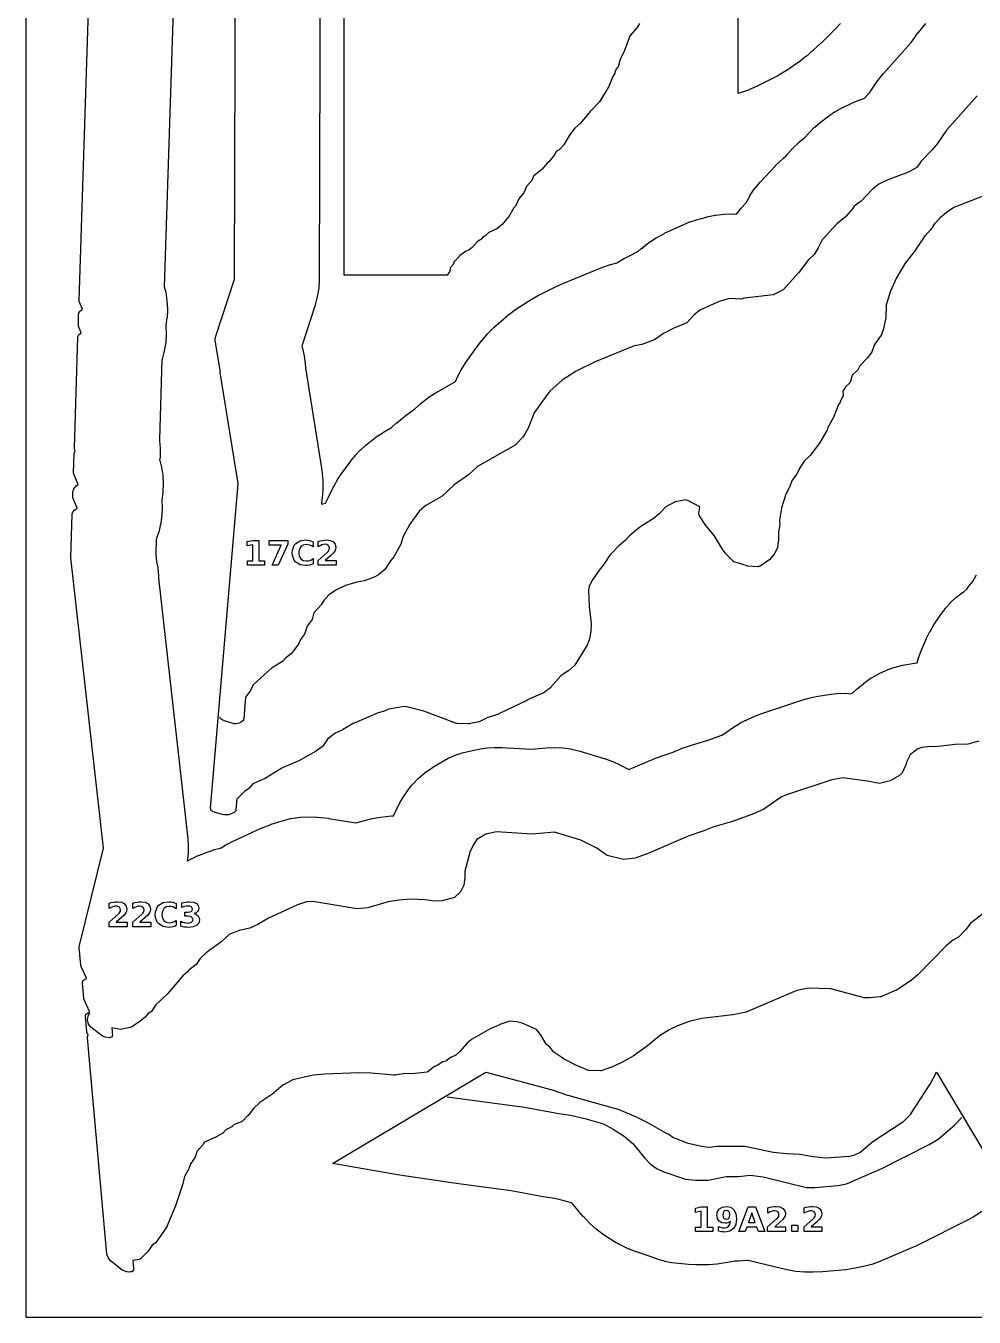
# Model space of a CAD drawing. Header units: millimetres. Extents: x 0 to 841, y 0 to 594.
# Drawn here: x 0 to 223.9, y 0 to 305 of the extents above; entities that cross this region are included whole.
import ezdxf

# ---------------------------------------------------------------- set-up
doc = ezdxf.new("R2010")
doc.units = ezdxf.units.MM
for name, color, linetype in [('CUT', 1, 'Continuous'), ('ENGRAVE', 5, 'Continuous'), ('SHEET_EDGE_DO_NOT_CUT', 8, 'Continuous')]:
    doc.layers.add(name, color=color, linetype=linetype)

msp = doc.modelspace()

# ---------------------------------------------------------------- linework, layer by layer
at = {"layer": 'CUT'}
for points in [[(144.89, 305.58), (144.29, 304.59), (144.26, 304.55), (144.23, 304.51), (142.7, 302.81), (142.69, 302.8), (142.69, 302.79), (141.36, 299.2), (141.35, 299.16), (140.33, 297.05), (140.33, 297.04), (140.33, 297.03), (139.94, 295.65), (139.93, 295.61), (139.91, 295.57), (139.89, 295.53), (139.87, 295.49), (139.19, 294.55), (139.18, 294.54), (139.18, 294.53), (139.05, 293.97), (139.04, 293.93), (139.02, 293.88), (139, 293.84), (138.46, 292.9), (138.45, 292.89), (138.45, 292.88), (137.55, 290.51), (137.53, 290.46), (137.5, 290.42), (135.4, 287.09), (135.37, 287.05), (135.34, 287.01), (133.22, 284.77), (133.21, 284.75), (130.97, 282.04), (130.95, 282.01), (130.92, 281.98), (129.62, 280.86), (129.61, 280.85), (129.6, 280.84), (128.53, 279.45), (128.52, 279.42), (127.11, 277.08), (127.09, 277.04), (127.06, 277.01), (126.02, 275.84), (125.99, 275.81), (125.95, 275.77), (125.91, 275.75), (125.2, 275.31), (125.19, 275.3), (125.18, 275.29), (124.84, 274.59), (124.81, 274.55), (124.78, 274.5), (123.57, 272.97), (123.54, 272.94), (123.51, 272.91), (123.47, 272.88), (122.98, 272.52), (122.97, 272.52), (122.97, 272.51), (121.9, 271.17), (121.86, 271.13), (121.82, 271.09), (119.88, 269.55), (119.87, 269.54), (119.87, 269.53), (119.51, 268.6), (119.49, 268.55), (119.47, 268.52), (119.44, 268.48), (119.41, 268.44), (118.17, 267.05), (118.16, 267.04), (118.15, 267.03), (117.55, 265.59), (117.53, 265.55), (117.5, 265.51), (117.47, 265.47), (116.37, 264.13), (116.37, 264.13), (116.36, 264.12), (115.68, 262.59), (115.66, 262.54), (115.63, 262.5), (115.6, 262.46), (115.57, 262.43), (115.17, 262.05), (115.16, 262.04), (115.16, 262.03), (113.95, 259.81), (113.93, 259.77), (113.9, 259.73), (113.86, 259.69), (113.83, 259.66), (113.55, 259.43), (113.54, 259.42), (113.53, 259.42), (112.45, 258.1), (112.42, 258.07), (112.39, 258.04), (111.3, 257.12), (111.26, 257.09), (111.22, 257.06), (111.17, 257.04), (109.28, 256.23), (109.27, 256.22), (109.26, 256.21), (108.54, 255.45), (108.5, 255.42), (108.46, 255.38), (108.41, 255.36), (108.36, 255.33), (107.87, 255.14), (107.86, 255.13), (107.85, 255.12), (107.55, 254.67), (107.52, 254.63), (107.48, 254.59), (107.44, 254.56), (107.4, 254.53), (106.53, 253.98), (106.52, 253.98), (106.51, 253.97), (105.39, 252.68), (105.35, 252.64), (105.31, 252.61), (104.62, 252.1), (104.59, 252.08), (104.55, 252.06), (104.51, 252.04), (103.77, 251.73), (103.76, 251.73), (103.75, 251.72), (102.37, 250.66), (102.36, 250.65), (102.36, 250.64), (101.16, 249.35), (101.15, 249.34), (101.14, 249.33), (100.93, 248.8), (100.91, 248.76), (100.89, 248.72), (100.86, 248.68), (100.84, 248.65), (100.14, 247.87), (100.13, 247.86), (100.13, 247.85), (100.1, 247.17), (100.1, 247.13), (100.09, 247.08), (100.08, 247.03), (100.06, 246.98), (100.03, 246.94), (100.01, 246.9), (99.44, 246.12), (75.12, 246.12), (75.12, 380.54)], [(227.84, 96.82), (223.05, 93.08), (223.04, 93.08), (223.03, 93.07), (222, 91.67), (221.96, 91.62), (220.27, 89.86), (220.24, 89.82), (220.2, 89.8), (220.16, 89.77), (218.88, 89.02), (218.87, 89.02), (218.86, 89.01), (217.27, 87.74), (217.25, 87.71), (210.57, 80.87), (210.54, 80.84), (209.06, 79.56), (209, 79.52), (205.5, 77.26), (205.47, 77.24), (205.43, 77.22), (201.86, 75.67), (201.81, 75.65), (201.76, 75.64), (201.71, 75.63), (199.21, 75.39), (199.14, 75.39), (197.73, 75.46), (197.68, 75.47), (197.63, 75.48), (190, 77.53), (189.98, 77.54), (189.97, 77.54), (184.79, 77.71), (184.78, 77.71), (184.77, 77.71), (181.99, 77.18), (181.98, 77.17), (181.97, 77.17), (170.16, 72.1), (170.12, 72.08), (170.07, 72.07), (166.94, 71.42), (166.9, 71.41), (159.56, 70.51), (159.54, 70.51), (156.59, 69.81), (156.56, 69.8), (154.04, 68.91), (154.02, 68.9), (151.85, 67.87), (151.83, 67.86), (149.94, 66.71), (149.93, 66.71), (149.92, 66.7), (146.77, 64.08), (146.74, 64.06), (143.39, 61.67), (143.34, 61.64), (140.37, 59.98), (140.33, 59.96), (138.09, 58.96), (138.05, 58.95), (135.81, 58.19), (135.77, 58.18), (135.72, 58.17), (135.68, 58.17), (135.63, 58.17), (133, 58.25), (132.95, 58.26), (132.91, 58.26), (132.86, 58.27), (132.82, 58.29), (129.68, 59.6), (129.64, 59.62), (127.05, 60.96), (127, 60.99), (124.65, 62.6), (124.61, 62.63), (124.58, 62.66), (124.54, 62.7), (123.77, 63.68), (123.76, 63.69), (123.75, 63.69), (122.83, 64.52), (122.8, 64.56), (122.76, 64.6), (122.74, 64.64), (121.72, 66.39), (121.7, 66.42), (120.55, 67.95), (120.54, 67.96), (120.53, 67.97), (117.17, 69.44), (117.16, 69.45), (117.15, 69.45), (115.88, 69.78), (115.87, 69.78), (115.86, 69.78), (114.26, 69.89), (114.24, 69.89), (114.23, 69.89), (111.89, 69.09), (111.87, 69.08), (109.61, 68.1), (109.58, 68.09), (105.24, 65.58), (105.23, 65.58), (105.22, 65.57), (104.13, 64.67), (104.12, 64.66), (104.12, 64.65), (102.35, 62.68), (102.31, 62.63), (101.48, 61.91), (101.44, 61.88), (101.4, 61.85), (101.35, 61.83), (100.47, 61.45), (100.45, 61.44), (100.44, 61.43), (99.31, 60.59), (99.27, 60.56), (99.23, 60.54), (99.19, 60.52), (99.14, 60.5), (98.47, 60.33), (98.46, 60.32), (98.45, 60.32), (97.09, 59.42), (97.04, 59.39), (96.98, 59.37), (96.51, 59.2), (96.5, 59.2), (96.49, 59.19), (94.95, 58), (94.92, 57.97), (94.88, 57.95), (94.83, 57.93), (94.79, 57.92), (94.75, 57.91), (94.7, 57.9), (91.19, 57.51), (91.15, 57.5), (91.11, 57.5), (89.63, 57.56), (89.62, 57.56), (89.61, 57.56), (87.12, 57.13), (87.07, 57.13), (87.03, 57.12), (86.99, 57.13), (81.43, 57.63), (81.41, 57.63), (78.67, 57.69), (78.66, 57.69), (70.62, 57.38), (70.61, 57.38), (67.88, 57.13), (67.85, 57.13), (63.02, 56.05), (63, 56.05), (62.99, 56.04), (60.8, 54.88), (60.79, 54.87), (60.78, 54.86), (58.56, 52.97), (58.52, 52.94), (55.26, 50.69), (55.24, 50.67), (53.81, 49.38), (53.8, 49.37), (53.79, 49.36), (52.39, 47.59), (52.35, 47.55), (51.06, 46.25), (51.02, 46.21), (50.97, 46.18), (50.93, 46.15), (50.88, 46.13), (49.19, 45.5), (49.17, 45.49), (49.16, 45.48), (48.73, 45.07), (48.69, 45.04), (48.66, 45.01), (48.61, 44.99), (47.34, 44.32), (47.33, 44.32), (47.32, 44.31), (46.59, 43.57), (46.56, 43.54), (46.52, 43.51), (46.48, 43.49), (44.52, 42.35), (44.46, 42.32), (42.15, 41.37), (42.13, 41.37), (42.13, 41.36), (41.86, 40.8), (41.84, 40.77), (41.81, 40.73), (41.78, 40.69), (40.4, 39.11), (40.4, 39.1), (40.39, 39.09), (39.95, 37.82), (39.93, 37.79), (39.91, 37.75), (39.89, 37.71), (38.92, 36.26), (38.91, 36.25), (38.9, 36.24), (38.28, 34.67), (38.25, 34.61), (37.49, 33.26), (37.49, 33.26), (37.49, 33.24), (36.99, 31.27), (36.98, 31.23), (35.3, 26.29), (35.29, 26.26), (33.3, 21.39), (33.28, 21.35), (33.25, 21.3), (30.79, 17.69), (30.77, 17.66), (30.73, 17.62), (30.7, 17.59), (30.66, 17.57), (29.85, 17), (29.84, 17), (29.84, 16.99), (28.88, 15.57), (28.85, 15.53), (28.82, 15.49), (27.18, 13.87), (27.15, 13.83), (27.11, 13.81), (27.07, 13.78), (26.85, 13.66), (26.81, 13.64), (26.77, 13.62), (26.72, 13.61), (26.68, 13.6), (25.29, 13.42), (25.28, 13.42), (25.28, 13.41), (25.45, 11.46), (25.45, 11.41), (25.45, 11.36), (25.44, 11.32), (25.42, 11.2), (25.41, 11.15), (25.39, 11.11), (25.37, 11.07), (25.34, 11.02), (25.3, 10.96), (25.27, 10.91), (25.23, 10.87), (25.19, 10.84), (25.15, 10.81), (25.03, 10.74), (24.99, 10.72), (24.95, 10.7), (24.91, 10.68), (24.86, 10.67), (24.82, 10.67), (24.41, 10.63), (24.35, 10.63), (24.3, 10.63), (23.93, 10.68), (23.88, 10.69), (23.84, 10.7), (22.94, 11), (22.88, 11.02), (22.83, 11.04), (22.41, 11.3), (22.37, 11.32), (22.34, 11.35), (22.31, 11.38), (21.72, 11.97), (21.72, 11.98), (21.71, 11.99), (20.05, 13.24), (20.02, 13.27), (19.99, 13.3), (19.96, 13.34), (19.57, 13.84), (19.54, 13.88), (19.51, 13.93), (19.17, 14.68), (19.15, 14.74), (19.13, 14.79), (19.12, 14.85), (14.52, 65.95), (14.52, 66), (14.52, 66.04), (14.54, 66.18), (14.55, 66.23), (14.56, 66.29), (14.58, 66.33), (14.6, 66.38), (14.72, 66.57), (14.72, 66.58), (14.72, 66.59), (14.43, 67.3), (14.41, 67.35), (14.4, 67.4), (14.39, 67.45), (14.07, 71.02), (14.06, 71.07), (14.07, 71.12), (14.08, 71.26), (14.09, 71.31), (14.1, 71.36), (14.12, 71.4), (14.14, 71.45), (14.18, 71.51), (14.2, 71.55), (14.23, 71.59), (14.26, 71.62), (14.29, 71.65), (14.33, 71.68), (15, 72.15), (15, 72.16), (15, 72.17), (13.72, 75.16), (13.7, 75.21), (13.69, 75.26), (13.68, 75.32), (13.36, 78.89), (13.35, 78.94), (13.36, 78.99), (13.37, 79.13), (13.38, 79.18), (13.39, 79.23), (13.41, 79.27), (13.43, 79.32), (13.47, 79.39), (13.49, 79.43), (13.52, 79.46), (13.55, 79.5), (13.58, 79.53), (13.62, 79.56), (14.28, 80.03), (14.29, 80.03), (14.29, 80.04), (13.01, 83.02), (13, 83.07), (12.98, 83.12), (12.97, 83.18), (12.6, 87.34), (12.6, 87.4), (12.6, 87.45), (12.61, 87.51), (18.34, 110.76), (18.35, 110.77), (18.35, 110.78), (10.63, 179.36), (10.63, 179.44), (10.96, 189.7), (10.96, 189.74), (10.97, 189.79), (10.98, 189.83), (11, 189.87), (11.11, 190.13), (11.12, 190.17), (11.15, 190.21), (11.17, 190.25), (11.39, 190.53), (11.42, 190.56), (11.45, 190.6), (11.48, 190.62), (12.09, 191.09), (12.1, 191.1), (12.1, 191.11), (11.15, 193.39), (11.13, 193.44), (11.12, 193.49), (11.11, 193.54), (11.11, 193.59), (11.13, 194.99), (11.13, 195.04), (11.14, 195.09), (11.16, 195.14), (11.28, 195.51), (11.3, 195.56), (11.33, 195.61), (11.55, 195.95), (11.57, 196), (11.61, 196.04), (11.89, 196.33), (11.93, 196.37), (11.97, 196.4), (12.37, 196.67), (12.38, 196.68), (12.38, 196.69), (11.35, 199.08), (11.33, 199.13), (11.32, 199.18), (11.28, 199.4), (11.27, 199.45), (11.27, 199.51), (11.41, 203.97), (11.42, 204.02), (11.43, 204.07), (11.46, 204.22), (11.48, 204.27), (11.5, 204.32), (11.52, 204.36), (11.55, 204.4), (11.66, 204.55), (11.66, 204.56), (11.66, 204.57), (11.48, 205.14), (11.47, 205.2), (11.46, 205.25), (11.46, 205.31), (12.3, 231.48), (12.3, 231.54), (12.31, 231.59), (12.33, 231.65), (12.43, 231.91), (12.45, 231.95), (12.47, 231.99), (12.5, 232.02), (12.53, 232.06), (12.56, 232.09), (12.59, 232.12), (13.07, 232.49), (13.08, 232.5), (13.08, 232.51), (12.44, 234.07), (12.42, 234.12), (12.41, 234.17), (12.41, 234.22), (12.4, 234.27), (12.47, 236.98), (12.48, 237.03), (12.49, 237.07), (12.52, 237.21), (12.53, 237.25), (12.55, 237.3), (12.57, 237.34), (12.59, 237.38), (12.67, 237.5), (12.7, 237.54), (12.73, 237.57), (12.77, 237.61), (13.35, 238.07), (13.36, 238.07), (13.35, 238.09), (12.66, 239.72), (12.64, 239.78), (12.62, 239.83), (12.58, 240.04), (12.58, 240.09), (12.58, 240.15), (16.19, 352.78)], [(36.18, 352.14), (32.69, 243.35), (32.69, 243.34), (32.69, 243.33), (33.01, 242.1), (33.02, 242.05), (33.32, 240.11), (33.32, 240.06), (33.43, 238.09), (33.43, 238.04), (33.33, 236.07), (33.32, 236.02), (33.06, 234.31), (33.06, 234.3), (33.06, 234.29), (33.07, 234.26), (33.07, 234.21), (33.15, 232.24), (33.15, 232.19), (33.02, 230.23), (33.02, 230.18), (32.69, 228.23), (32.68, 228.18), (32.17, 226.28), (32.15, 226.23), (32.14, 226.21), (32.14, 226.2), (32.14, 226.18), (31.53, 207.3), (31.53, 207.28), (31.53, 207.27), (31.56, 207.1), (31.57, 207.05), (31.72, 205.15), (31.72, 205.1), (31.69, 203.2), (31.68, 203.15), (31.59, 202.41), (31.59, 202.39), (31.6, 202.38), (32.01, 200.8), (32.02, 200.75), (32.33, 198.84), (32.34, 198.79), (32.45, 196.85), (32.45, 196.8), (32.37, 194.86), (32.36, 194.81), (32.09, 192.88), (32.08, 192.83), (32.08, 192.83), (32.08, 192.81), (32.08, 192.8), (32.17, 191.4), (32.17, 191.35), (32.11, 189.5), (32.1, 189.46), (31.87, 187.62), (31.86, 187.58), (31.46, 185.77), (31.44, 185.73), (30.87, 183.97), (30.85, 183.93), (30.78, 183.77), (30.78, 183.76), (30.78, 183.75), (30.66, 180.2), (30.66, 180.16), (30.85, 178.46), (30.86, 178.44), (31.12, 177.06), (31.13, 177.01), (31.3, 175.01), (31.3, 174.95), (31.29, 174.56), (31.29, 174.53), (38.22, 113.02), (38.22, 113), (38.34, 111.27), (38.34, 111.22), (38.31, 109.5), (38.3, 109.45), (38.12, 107.76), (38.12, 107.75), (38.13, 107.75), (39.05, 108.27), (39.09, 108.29), (40.7, 109.01), (40.72, 109.02), (43.03, 109.92), (43.05, 109.93), (44.45, 110.42), (44.49, 110.43), (45.92, 110.81), (45.94, 110.82), (46.04, 110.84), (46.06, 110.84), (46.07, 110.85), (46.91, 111.36), (46.93, 111.37), (48.92, 112.43), (48.95, 112.44), (55.74, 115.55), (55.77, 115.57), (57.91, 116.4), (57.94, 116.41), (60.28, 117.17), (60.31, 117.18), (62.48, 117.75), (62.54, 117.76), (64.74, 118.07), (64.8, 118.08), (67.04, 118.14), (67.07, 118.14), (68.78, 118.09), (68.81, 118.09), (71.47, 117.83), (71.5, 117.82), (77.92, 116.75), (77.93, 116.75), (77.94, 116.75), (79.9, 117.33), (79.92, 117.33), (81.46, 117.72), (81.5, 117.73), (83.07, 117.99), (83.09, 117.99), (85.66, 118.31), (85.66, 118.31), (86.28, 118.38), (86.29, 118.38), (86.77, 118.43), (86.78, 118.43), (86.78, 118.44), (86.84, 118.57), (86.85, 118.59), (87.64, 120.26), (87.65, 120.28), (88.33, 121.59), (88.35, 121.63), (89.13, 122.89), (89.14, 122.91), (89.86, 123.96), (89.87, 123.98), (91.14, 125.66), (91.18, 125.7), (92.61, 127.23), (92.65, 127.27), (94.24, 128.63), (94.28, 128.66), (96.02, 129.85), (96.04, 129.87), (98.17, 131.17), (98.19, 131.18), (99.71, 132.01), (99.75, 132.03), (101.32, 132.73), (101.36, 132.74), (102.98, 133.3), (103.03, 133.31), (104.7, 133.72), (104.72, 133.72), (107.21, 134.21), (107.24, 134.22), (108.89, 134.47), (108.93, 134.48), (110.59, 134.59), (110.63, 134.59), (112.31, 134.56), (112.33, 134.56), (119.18, 134.15), (119.18, 134.15), (119.19, 134.15), (122.91, 134.49), (122.93, 134.5), (124.83, 134.58), (124.87, 134.58), (126.75, 134.48), (126.8, 134.48), (128.66, 134.2), (128.71, 134.19), (130.55, 133.73), (130.57, 133.73), (136.79, 131.85), (136.82, 131.84), (138.52, 131.24), (138.56, 131.22), (140.2, 130.47), (140.22, 130.46), (142.35, 129.36), (142.36, 129.36), (142.37, 129.36), (148.45, 131.96), (148.47, 131.97), (149.95, 132.54), (149.97, 132.54), (153.01, 133.56), (153.02, 133.57), (154.69, 134.27), (154.72, 134.28), (156.87, 135.03), (156.89, 135.04), (160.54, 136.09), (160.56, 136.1), (164.27, 137.47), (164.28, 137.47), (164.4, 137.52), (164.41, 137.53), (164.42, 137.54), (167.02, 139.33), (167.04, 139.34), (168.62, 140.33), (168.66, 140.35), (170.34, 141.19), (170.36, 141.2), (171.55, 141.72), (171.57, 141.73), (173.28, 142.39), (173.3, 142.39), (183.93, 145.93), (183.95, 145.93), (185.44, 146.37), (185.48, 146.37), (186.99, 146.69), (187.01, 146.69), (189.57, 147.11), (189.59, 147.11), (191.48, 147.33), (191.53, 147.34), (193.41, 147.37), (193.46, 147.37), (194.9, 147.25), (194.92, 147.25), (194.93, 147.26), (196.22, 148.41), (196.24, 148.43), (197.8, 149.69), (197.82, 149.71), (199.58, 150.98), (199.63, 151.01), (201.51, 152.07), (201.56, 152.09), (203.56, 152.94), (203.59, 152.95), (204.68, 153.34), (204.7, 153.35), (206.94, 154.01), (207, 154.03), (209.3, 154.42), (209.32, 154.42), (210.38, 154.54), (210.4, 154.54), (210.4, 154.55), (210.73, 155.73), (210.75, 155.77), (211.36, 157.38), (211.37, 157.4), (212.64, 160.33), (212.65, 160.35), (213.43, 161.94), (213.45, 161.98), (214.37, 163.5), (214.38, 163.52), (216.01, 165.95), (216.02, 165.97), (217.07, 167.39), (217.1, 167.43), (218.26, 168.74), (218.29, 168.78), (219.57, 169.98), (219.6, 170.01), (220.98, 171.09), (221.02, 171.12), (221.47, 171.41), (221.5, 171.43), (222.23, 172.06), (222.24, 172.07), (222.25, 172.08), (222.6, 172.62), (222.63, 172.66), (223.59, 173.87), (223.6, 173.88), (223.61, 173.89), (224.42, 175.36)], [(226.17, 264.85), (219.1, 262.12), (219.09, 262.12), (219.08, 262.11), (217.36, 260.94), (217.33, 260.93), (215.85, 259.66), (215.83, 259.64), (214.54, 258.29), (214.53, 258.28), (214.53, 258.27), (213.62, 256.89), (213.6, 256.86), (213.57, 256.83), (212.26, 255.39), (212.25, 255.39), (212.25, 255.38), (210.04, 252.07), (210.01, 252.04), (207.57, 248.98), (207.56, 248.97), (207.55, 248.96), (205.55, 245.48), (205.54, 245.46), (204.07, 242.18), (204.06, 242.15), (203.1, 239.06), (203.09, 239.05), (203.09, 239.04), (202.99, 236.11), (202.99, 236.07), (202.98, 236.03), (202.48, 233.48), (202.46, 233.41), (201.98, 232.07), (201.96, 232.02), (201.94, 231.98), (201.91, 231.94), (200.32, 229.73), (200.31, 229.72), (200.31, 229.71), (199.73, 228), (199.71, 227.96), (199.69, 227.91), (199.66, 227.87), (198.68, 226.56), (198.64, 226.5), (196.88, 224.71), (196.87, 224.7), (196.87, 224.69), (196.37, 223.73), (196.34, 223.69), (196.31, 223.64), (196.27, 223.6), (195.09, 222.5), (195.08, 222.49), (195.07, 222.48), (194.56, 220.79), (194.54, 220.75), (194.52, 220.71), (194.5, 220.67), (194.47, 220.63), (194.44, 220.6), (194.41, 220.57), (193.5, 219.77), (193.49, 219.76), (193.49, 219.75), (192.85, 218.68), (192.85, 218.67), (192.85, 218.66), (192.91, 217.71), (192.91, 217.66), (192.91, 217.62), (192.9, 217.57), (192.87, 217.42), (192.85, 217.38), (192.84, 217.33), (192.81, 217.29), (192.24, 216.26), (192.23, 216.25), (192.23, 216.23), (192.14, 215.93), (192.12, 215.88), (192.1, 215.84), (192.07, 215.79), (192.04, 215.75), (191.89, 215.57), (191.88, 215.56), (191.87, 215.55), (190.76, 212.73), (190.74, 212.67), (189.35, 210.13), (189.35, 210.12), (189.34, 210.11), (189.16, 209.51), (189.14, 209.46), (189.11, 209.41), (187.39, 206.47), (187.35, 206.42), (185.16, 203.54), (185.13, 203.5), (185.1, 203.47), (183.74, 202.19), (183.73, 202.17), (183.72, 202.16), (182.56, 200.35), (182.54, 200.32), (181.99, 199.13), (181.97, 199.08), (181.94, 199.04), (180.82, 197.54), (180.81, 197.53), (180.81, 197.52), (180.24, 195.95), (180.21, 195.89), (179.42, 194.41), (179.42, 194.4), (179.41, 194.39), (178.42, 191.14), (178.41, 191.11), (177.93, 188.26), (177.93, 188.25), (177.93, 188.24), (177.98, 187.36), (177.98, 187.29), (177.98, 187.23), (177.64, 185.44), (177.64, 185.43), (177.64, 185.42), (177.68, 183.66), (177.68, 183.62), (177.68, 183.58), (177.46, 181.92), (177.45, 181.87), (177.44, 181.82), (177.42, 181.77), (176.72, 180.3), (176.7, 180.26), (176.68, 180.23), (176.65, 180.19), (175.52, 178.89), (175.48, 178.85), (175.45, 178.82), (175.42, 178.8), (173.34, 177.41), (173.3, 177.39), (173.26, 177.37), (173.21, 177.35), (172.98, 177.27), (172.93, 177.26), (172.89, 177.25), (172.84, 177.25), (172.79, 177.25), (170.36, 177.41), (170.32, 177.42), (170.28, 177.42), (170.24, 177.43), (167.18, 178.42), (167.14, 178.43), (167.09, 178.45), (167.05, 178.48), (167.01, 178.51), (166.98, 178.54), (165.18, 180.36), (165.16, 180.39), (165.14, 180.42), (164.29, 181.59), (164.26, 181.63), (162.52, 184.64), (162.51, 184.65), (162.5, 184.66), (160.58, 186.93), (160.54, 186.98), (159.03, 189.3), (159, 189.35), (158.98, 189.4), (158.96, 189.45), (158.89, 189.74), (158.88, 189.79), (158.88, 189.84), (158.88, 189.89), (158.88, 189.94), (159.12, 191.35), (159.12, 191.37), (159.11, 191.37), (156.3, 192.91), (156.29, 192.92), (156.28, 192.92), (155.82, 193.01), (155.81, 193.02), (155.8, 193.02), (153.29, 192.61), (153.28, 192.6), (153.27, 192.6), (151.08, 191.42), (151.07, 191.41), (151.06, 191.4), (149.54, 189.77), (149.49, 189.72), (147.98, 188.49), (147.93, 188.45), (144.97, 186.6), (144.95, 186.58), (142.5, 184.57), (142.5, 184.57), (142.49, 184.56), (141.55, 183.49), (141.52, 183.46), (141.49, 183.43), (139.98, 182.18), (139.96, 182.16), (137.88, 179.99), (137.87, 179.98), (137.86, 179.97), (136.56, 177.95), (136.53, 177.9), (135.1, 176.14), (135.09, 176.12), (133.82, 174.22), (133.8, 174.2), (132.96, 172.56), (132.96, 172.54), (132.95, 172.53), (132.85, 171.76), (132.85, 171.75), (132.85, 171.74), (132.97, 167.9), (132.97, 167.88), (133.44, 163.82), (133.44, 163.78), (133.44, 163.74), (133.35, 162.04), (133.34, 161.98), (133.06, 160.28), (133.05, 160.24), (133.04, 160.2), (132.62, 158.97), (132.6, 158.92), (132.57, 158.87), (129.59, 154), (129.56, 153.96), (129.53, 153.92), (129.49, 153.89), (128.07, 152.67), (128.02, 152.63), (126.31, 151.51), (126.3, 151.5), (126.3, 151.49), (123.89, 148.73), (123.86, 148.7), (123.82, 148.67), (122.34, 147.51), (122.31, 147.48), (122.27, 147.46), (122.23, 147.44), (118.4, 145.78), (118.39, 145.77), (111.63, 142.48), (111.57, 142.46), (108.93, 141.57), (108.9, 141.56), (107.04, 140.63), (107, 140.61), (106.95, 140.6), (106.91, 140.59), (104.54, 140.18), (104.49, 140.18), (104.45, 140.17), (101.81, 140.22), (101.75, 140.22), (101.7, 140.23), (101.64, 140.25), (93.98, 143.1), (93.96, 143.11), (89.92, 144.16), (89.89, 144.17), (89.31, 144.26), (89.3, 144.26), (89.28, 144.26), (85.65, 143.64), (85.64, 143.64), (85.63, 143.64), (84.44, 143.09), (84.4, 143.08), (84.36, 143.07), (83.19, 142.75), (83.15, 142.73), (77.47, 140.31), (77.44, 140.29), (74.73, 138.7), (74.68, 138.67), (73, 137.95), (73, 137.94), (72.99, 137.93), (71.22, 136.52), (71.21, 136.51), (71.21, 136.5), (70.08, 134.87), (70.05, 134.82), (70.01, 134.78), (69.96, 134.74), (68.4, 133.61), (68.35, 133.58), (64.48, 131.43), (64.43, 131.41), (60.21, 129.56), (60.18, 129.54), (56.31, 127.18), (56.25, 127.15), (53.6, 125.97), (53.58, 125.97), (53.57, 125.96), (52.7, 124.97), (52.66, 124.93), (52.61, 124.89), (51.62, 124.2), (51.61, 124.19), (51.6, 124.18), (49.85, 122.45), (49.84, 122.44), (49.84, 122.43), (49.61, 119.83), (49.61, 119.79), (49.6, 119.75), (49.59, 119.71), (49.57, 119.67), (49.5, 119.51), (49.48, 119.47), (49.45, 119.44), (49.43, 119.4), (49.39, 119.37), (49.36, 119.34), (49.27, 119.26), (49.23, 119.24), (49.2, 119.21), (49.16, 119.19), (48.09, 118.72), (48.04, 118.7), (47.99, 118.69), (47.94, 118.68), (47.54, 118.63), (47.5, 118.63), (47.46, 118.63), (46.76, 118.66), (46.7, 118.67), (46.15, 118.77), (46.09, 118.78), (44.21, 119.38), (44.17, 119.4), (44.13, 119.42), (44.09, 119.44), (43.89, 119.57), (43.86, 119.6), (43.82, 119.63), (43.79, 119.67), (43.76, 119.71), (43.73, 119.75), (43.7, 119.81), (43.68, 119.85), (43.67, 119.9), (43.65, 119.94), (43.65, 119.99), (43.63, 120.13), (43.63, 120.18), (43.63, 120.23), (50.15, 196.86), (50.15, 196.88), (50.14, 196.89), (45.9, 223.16), (45.89, 223.22), (45.89, 223.27), (45.92, 223.55), (45.92, 223.57), (45.91, 223.58), (45.78, 223.96), (45.77, 224), (45.76, 224.04), (44.67, 230.8), (44.66, 230.85), (44.66, 230.9), (44.66, 230.95), (44.68, 231.11), (44.69, 231.15), (44.7, 231.2), (49.24, 245.19), (49.24, 245.2), (49.24, 245.21), (49.48, 323.66)], [(69.48, 323.6), (69.24, 245.15), (69.24, 245.13), (69.13, 243.11), (69.13, 243.06), (68.81, 241.08), (68.8, 241.03), (68.29, 239.08), (68.28, 239.06), (65.16, 229.38), (65.16, 229.37), (65.16, 229.36), (65.2, 229.08), (65.21, 229.07), (65.21, 229.06), (65.29, 228.83), (65.3, 228.78), (65.69, 227.06), (65.7, 227.02), (65.94, 225.27), (65.94, 225.22), (65.99, 224.22), (65.99, 224.2), (69.89, 200.08), (69.89, 200.05), (70.13, 197.66), (70.13, 197.6), (70.07, 195.2), (70.07, 195.17), (69.81, 192.02), (69.8, 192), (69.82, 192.01), (70.73, 192.29), (70.74, 192.29), (70.75, 192.3), (71.33, 193.55), (71.34, 193.57), (72.84, 196.48), (72.85, 196.49), (73.59, 197.81), (73.61, 197.84), (74.45, 199.09), (74.46, 199.11), (76.73, 202.22), (76.74, 202.23), (77.79, 203.55), (77.81, 203.58), (78.96, 204.79), (78.99, 204.82), (80.25, 205.94), (80.27, 205.95), (81.8, 207.21), (81.82, 207.22), (83.05, 208.14), (83.08, 208.16), (84.38, 208.99), (84.4, 209), (86.31, 210.11), (86.32, 210.12), (86.33, 210.13), (87.53, 211.23), (87.55, 211.25), (89.41, 212.77), (89.43, 212.79), (91.84, 214.53), (91.86, 214.55), (93.2, 215.76), (93.22, 215.77), (94.89, 217.13), (94.93, 217.17), (96.74, 218.33), (96.77, 218.35), (101.4, 220.98), (101.41, 220.99), (101.41, 221), (101.95, 222.25), (101.97, 222.29), (102.73, 223.72), (102.76, 223.75), (103.64, 225.12), (103.65, 225.14), (105.62, 227.93), (105.62, 227.93), (105.86, 228.26), (105.87, 228.26), (107.59, 230.6), (107.61, 230.62), (108.95, 232.25), (108.98, 232.29), (110.49, 233.75), (110.51, 233.77), (113.39, 236.31), (113.42, 236.33), (115.59, 237.98), (115.62, 238), (118.88, 240.15), (118.91, 240.17), (121.04, 241.39), (121.07, 241.4), (125.54, 243.6), (125.55, 243.61), (126.76, 244.15), (126.78, 244.16), (135.97, 247.94), (136, 247.95), (138.01, 248.65), (138.06, 248.67), (139.49, 249), (139.5, 249), (139.51, 249.01), (141.35, 250.12), (141.38, 250.14), (143.57, 251.27), (143.59, 251.28), (144.45, 251.68), (144.46, 251.69), (144.47, 251.7), (145.21, 252.34), (145.22, 252.35), (146.65, 253.48), (146.67, 253.5), (148.6, 254.85), (148.66, 254.88), (150.74, 255.99), (150.76, 256.01), (155.29, 258.08), (155.3, 258.09), (156.75, 258.69), (156.79, 258.7), (158.28, 259.18), (158.3, 259.19), (160.7, 259.85), (160.72, 259.86), (162.73, 260.31), (162.79, 260.32), (164.82, 260.55), (164.87, 260.55), (166.93, 260.57), (166.96, 260.57), (167.39, 260.55), (167.4, 260.55), (167.41, 260.55), (167.84, 260.6), (167.85, 260.6), (167.86, 260.61), (168.88, 261.93), (168.9, 261.95), (169.95, 263.13), (169.96, 263.14), (169.96, 263.15), (170, 263.21), (170.01, 263.23), (170.96, 264.97), (170.98, 265.01), (172.1, 266.63), (172.13, 266.67), (173.41, 268.17), (173.42, 268.19), (176.97, 271.97), (176.99, 271.99), (178.86, 273.74), (178.88, 273.76), (179.51, 274.27), (179.51, 274.28), (179.52, 274.29), (179.8, 274.68), (179.83, 274.72), (181.02, 276.11), (181.05, 276.14), (182.37, 277.41), (182.41, 277.44), (183.78, 278.53), (183.78, 278.54), (183.79, 278.54), (184.97, 279.84), (184.98, 279.85), (186.18, 281.06), (186.22, 281.09), (187.52, 282.19), (187.54, 282.21), (189.14, 283.45), (189.16, 283.46), (190.9, 284.66), (190.94, 284.69), (192.8, 285.7), (192.83, 285.71), (194.95, 286.71), (194.97, 286.72), (196.62, 287.42), (196.64, 287.43), (197.85, 287.87), (197.86, 287.87), (197.87, 287.88), (198.97, 289.02), (198.98, 289.03), (199.11, 289.19), (199.12, 289.2), (200.9, 291.78), (200.92, 291.8), (202.41, 293.69), (202.43, 293.72), (208.95, 301.02), (208.97, 301.04), (210.2, 302.75), (210.21, 302.77), (211.08, 303.9), (211.09, 303.91), (212.43, 305.52)], [(192.29, 305.59), (191.07, 304.24), (191.05, 304.23), (188.57, 301.73), (188.56, 301.72), (187.63, 300.85), (187.62, 300.84), (184.17, 297.79), (184.14, 297.78), (182.36, 296.37), (182.33, 296.36), (179.86, 294.64), (179.83, 294.62), (177.52, 293.23), (177.49, 293.22), (172.49, 290.67), (172.47, 290.66), (170.86, 289.93), (170.82, 289.92), (169.15, 289.33), (169.13, 289.33), (168.12, 289.03), (168.12, 324.1)], [(225.71, 24.94), (223.6, 23.66), (223.59, 23.65), (222.27, 22.92), (222.26, 22.91), (211.07, 17.25), (211.05, 17.24), (209.9, 16.7), (209.89, 16.7), (201.6, 13.15), (201.58, 13.14), (199.71, 12.45), (199.66, 12.43), (197.74, 11.94), (197.71, 11.93), (195.8, 11.54), (195.77, 11.54), (193.62, 11.22), (193.59, 11.21), (188.06, 10.71), (188.03, 10.7), (185.85, 10.63), (185.82, 10.63), (183.92, 10.66), (183.9, 10.66), (181.79, 10.82), (181.73, 10.82), (179.65, 11.21), (179.62, 11.21), (170.54, 13.39), (170.52, 13.39), (170.51, 13.39), (170.29, 13.36), (170.26, 13.36), (168.24, 13.26), (168.22, 13.25), (167.37, 13.25), (167.36, 13.25), (167.34, 13.25), (165.15, 12.8), (165.13, 12.8), (163.2, 12.5), (163.15, 12.49), (161.2, 12.39), (161.17, 12.39), (158.17, 12.38), (158.15, 12.38), (156.46, 12.44), (156.44, 12.44), (154.06, 12.64), (154.04, 12.64), (152.42, 12.84), (152.38, 12.85), (150.79, 13.18), (150.75, 13.19), (149.18, 13.66), (149.16, 13.67), (144.13, 15.4), (144.11, 15.41), (142.24, 16.16), (142.22, 16.17), (140.62, 16.91), (140.61, 16.92), (139.22, 17.63), (139.18, 17.65), (137.86, 18.47), (137.84, 18.48), (136.32, 19.51), (136.3, 19.52), (134.64, 20.77), (134.6, 20.8), (133.09, 22.21), (133.07, 22.23), (131.62, 23.74), (131.6, 23.75), (130.45, 25.07), (130.43, 25.08), (129.05, 26.8), (129.04, 26.81), (129.03, 26.82), (128.74, 27), (128.73, 27.01), (128.72, 27.01), (126.79, 27.57), (126.78, 27.58), (124.84, 28.06), (124.81, 28.06), (123.19, 28.28), (123.18, 28.28), (122.12, 28.45), (122.11, 28.45), (114.6, 29.88), (114.58, 29.88), (99.87, 31.79), (99.87, 31.79), (99.42, 31.86), (99.42, 31.86), (87.77, 33.64), (87.76, 33.64), (87.34, 33.71), (87.34, 33.71), (72.42, 36.33), (108.62, 57.89), (111.55, 57.05), (111.55, 57.05), (111.56, 57.05), (123.97, 53.75), (124, 53.74), (127.9, 52.43), (127.91, 52.43), (139.74, 49.16), (139.81, 49.13), (144.07, 47.31), (144.09, 47.3), (146.73, 45.98), (146.75, 45.97), (151.12, 43.45), (151.13, 43.44), (151.14, 43.44), (151.78, 43.2), (151.82, 43.18), (151.86, 43.16), (151.89, 43.14), (152.73, 42.54), (152.74, 42.53), (152.75, 42.53), (156.04, 41.15), (156.05, 41.14), (156.06, 41.14), (159.46, 40.38), (159.48, 40.37), (161.24, 40.15), (161.26, 40.15), (161.27, 40.15), (163.15, 40.37), (163.21, 40.37), (169.72, 40.4), (169.78, 40.39), (169.83, 40.39), (176.45, 38.98), (176.47, 38.98), (179.54, 38.64), (179.56, 38.63), (182.69, 38.54), (182.73, 38.53), (182.77, 38.53), (185.81, 37.93), (185.83, 37.93), (188.86, 37.64), (188.87, 37.64), (188.88, 37.64), (194.44, 38.04), (194.45, 38.04), (194.46, 38.04), (195.42, 38.27), (195.43, 38.27), (195.44, 38.28), (196.85, 38.89), (196.87, 38.89), (196.88, 38.9), (199.91, 41.48), (199.96, 41.52), (207.06, 46.15), (207.07, 46.16), (207.08, 46.16), (208.9, 47.97), (208.91, 47.98), (208.92, 47.99), (213.46, 55.01), (213.47, 55.03), (214.96, 57.88), (231.73, 29.73)]]:
    msp.add_lwpolyline(points, dxfattribs=at)
at = {"layer": 'ENGRAVE'}
for points in [[(224.59, 288.51), (217.34, 280.39), (215.11, 277.16), (213.94, 275.73), (211.33, 273.03), (210.4, 271.62), (208.38, 270.43), (203.52, 268.65), (201.38, 267.63), (199.76, 266.38), (197.19, 263.56), (195.57, 262.39), (195.16, 261.75), (193.39, 259.79), (191.56, 258.29), (188, 254.5), (187.07, 252.58), (186.08, 251.03), (184.68, 249.67), (182.44, 246.78), (178.79, 242.66), (176.45, 241.46), (169.67, 240.68), (168.78, 240.47), (166.07, 240.59), (163.65, 239.91), (159.1, 237.83), (157.65, 236.68), (156.01, 234.87), (152.77, 233.52), (150.55, 232.37), (148.4, 230.86), (145.39, 229.76), (143.59, 229.45), (134.38, 225.66), (129.89, 223.45), (126.6, 221.29), (123.69, 218.73), (121.95, 216.38), (119.98, 213.59), (118.58, 209.94), (117.89, 208.69), (117.34, 207.83), (115.49, 205.99), (106.65, 200.96), (104.46, 198.97), (101.11, 196.56), (98.28, 193.94), (94.45, 191.71), (92.89, 190.44), (90.62, 187.32), (89.11, 184.4), (88.52, 182.61), (86.83, 179.57), (86.05, 178.61), (84.78, 176.56), (83.26, 175.31), (82.25, 174.77), (79.89, 173.93), (78.11, 173.63), (75.45, 172.82), (73.33, 171.81), (71.55, 170.62), (70.31, 169.25), (69.73, 168.28), (68.01, 166.38), (67.58, 164.75), (66.4, 163.22), (65.78, 161.31), (64.8, 160.06), (64.36, 158.96), (62.66, 156.69), (61.39, 155.74), (60.62, 154.9), (58.02, 153.32), (53.66, 149.39), (53, 147.98), (51.88, 146.45), (51.45, 141.35), (51.37, 141.07), (51.19, 140.84), (50.82, 140.55), (50.34, 140.31), (49.71, 140.16), (49.17, 140.17), (46.88, 140.83), (46.37, 141.1), (45.99, 141.43), (45.76, 141.75)], [(224.95, 136.04), (222.37, 135.33), (219.36, 135.25), (214.73, 134.7), (213.59, 134.77), (211.48, 134.54), (210.37, 134.13), (208.78, 132.86), (207.95, 131.28), (207.76, 130.45), (206.86, 128.57), (206.2, 127.95), (204, 126.65), (201.55, 126.04), (198.57, 126.64), (192.83, 127.38), (190.25, 126.95), (179.6, 123.41), (178.39, 122.88), (174.21, 119.99), (171.77, 118.92), (166.79, 117.08), (162.42, 115.82), (160.07, 114.84), (156.33, 113.58), (147.08, 109.62), (143.8, 108.42), (141.1, 108.08), (137.21, 109.05), (134.78, 110.76), (131.03, 112.7), (124.78, 114.58), (119.51, 114.09), (111.11, 114.6), (108.6, 114.1), (106.44, 112.79), (105.72, 111.71), (104.92, 110.03), (103.6, 105.36), (103.64, 103.87), (103.37, 102.03), (102.57, 100.45), (101.19, 99.12), (98.27, 98.35), (96.41, 98.27), (94.26, 98.55), (90.79, 98.71), (88.14, 98.47), (85.56, 98.14), (80.72, 96.72), (78.16, 96.44), (68.2, 98.1), (66.46, 98.15), (64.09, 97.38), (57.27, 94.25), (54.74, 92.72), (52.91, 91.89), (50.35, 91.31), (48.02, 90.4), (46, 88.56), (42.59, 86.08), (41.13, 84.75), (40.21, 83.28), (38.48, 81.98), (38.18, 81.54), (37.04, 80.64), (33.47, 76.39), (30.58, 73.68), (29.63, 72.2), (28.9, 71.7), (28.15, 70.84), (26.99, 69.89), (24.94, 68.47), (22.36, 67.97), (20.33, 68.36), (20.46, 66.54), (20.2, 66.11), (19.72, 65.95), (18.69, 66.15), (18.08, 66.41), (15.31, 68.5), (14.77, 69.24), (14.53, 70.2), (14.68, 71.17), (15.08, 71.85)], [(99.47, 52.08), (102.45, 51.63), (117.74, 49.64), (125.83, 48.1), (128.57, 47.74), (131.98, 46.89), (136.35, 45.63), (138.66, 44.41), (141.22, 42.76), (143.27, 41.02), (146.01, 37.63), (147.48, 36.1), (149.02, 35.06), (150.64, 34.31), (155.69, 32.57), (158.08, 32.38), (161.11, 32.39), (165.31, 33.25), (168.2, 33.25), (170.95, 33.54), (174.02, 33.12), (184.29, 30.66), (186.22, 30.62), (191.78, 31.13), (193.72, 31.53), (202.03, 35.09), (213.23, 40.76), (215.36, 42.04), (219.22, 45.36), (220.98, 47.2)]]:
    msp.add_lwpolyline(points, dxfattribs=at)
for points in [[(52.29, 178.67), (53.62, 178.67), (53.62, 182.44), (52.26, 182.16), (52.26, 183.18), (53.61, 183.46), (55.04, 183.46), (55.04, 178.67), (56.37, 178.67), (56.37, 177.63), (52.29, 177.63), (52.29, 178.67)], [(57.45, 183.46), (61.85, 183.46), (61.85, 182.61), (59.58, 177.63), (58.11, 177.63), (60.26, 182.36), (57.45, 182.36), (57.45, 183.46)], [(67.85, 177.95), (67.42, 177.76), (66.98, 177.63), (66.52, 177.54), (66.04, 177.52), (64.74, 177.72), (63.74, 178.33), (63.36, 178.77), (62.94, 179.88), (62.88, 180.54), (62.94, 181.2), (63.36, 182.31), (63.74, 182.75), (64.74, 183.36), (66.04, 183.57), (66.52, 183.54), (66.98, 183.46), (67.42, 183.32), (67.85, 183.13), (67.85, 181.93), (67.43, 182.17), (67.02, 182.34), (66.6, 182.44), (66.17, 182.48), (65.45, 182.35), (64.9, 181.96), (64.55, 181.35), (64.44, 180.54), (64.55, 179.73), (64.9, 179.12), (65.45, 178.73), (66.17, 178.61), (66.6, 178.64), (67.02, 178.74), (67.43, 178.91), (67.85, 179.16), (67.85, 177.95)], [(70.66, 178.73), (73.23, 178.73), (73.23, 177.63), (68.99, 177.63), (68.99, 178.73), (71.12, 180.61), (71.37, 180.87), (71.54, 181.12), (71.64, 181.37), (71.68, 181.63), (71.61, 182), (71.4, 182.29), (71.08, 182.48), (70.67, 182.54), (70.3, 182.5), (69.9, 182.39), (69.47, 182.2), (69.01, 181.94), (69.01, 183.22), (69.51, 183.37), (70.01, 183.48), (70.5, 183.54), (70.98, 183.57), (71.91, 183.45), (72.61, 183.11), (73.04, 182.55), (73.19, 181.82), (73.13, 181.36), (72.94, 180.93), (72.56, 180.45), (71.91, 179.83), (70.66, 178.73)], [(21.33, 93.28), (23.9, 93.28), (23.9, 92.17), (19.66, 92.17), (19.66, 93.28), (21.79, 95.16), (22.04, 95.41), (22.21, 95.66), (22.31, 95.91), (22.35, 96.17), (22.28, 96.54), (22.07, 96.83), (21.75, 97.02), (21.34, 97.08), (20.97, 97.05), (20.57, 96.93), (20.14, 96.75), (19.68, 96.49), (19.68, 97.77), (20.18, 97.91), (20.68, 98.02), (21.17, 98.09), (21.65, 98.11), (22.58, 98), (23.28, 97.65), (23.72, 97.1), (23.86, 96.36), (23.8, 95.9), (23.61, 95.48), (23.23, 94.99), (22.58, 94.37), (21.33, 93.28)], [(26.9, 93.28), (29.47, 93.28), (29.47, 92.17), (25.23, 92.17), (25.23, 93.28), (27.36, 95.16), (27.6, 95.41), (27.78, 95.66), (27.88, 95.91), (27.91, 96.17), (27.85, 96.54), (27.64, 96.83), (27.32, 97.02), (26.91, 97.08), (26.54, 97.05), (26.14, 96.93), (25.7, 96.75), (25.24, 96.49), (25.24, 97.77), (25.75, 97.91), (26.25, 98.02), (26.74, 98.09), (27.22, 98.11), (28.15, 98), (28.85, 97.65), (29.28, 97.1), (29.43, 96.36), (29.37, 95.9), (29.18, 95.48), (28.8, 94.99), (28.15, 94.37), (26.9, 93.28)], [(35.52, 92.49), (35.1, 92.3), (34.66, 92.17), (34.2, 92.09), (33.72, 92.06), (32.41, 92.26), (31.41, 92.87), (31.04, 93.32), (30.61, 94.42), (30.56, 95.08), (30.61, 95.75), (31.04, 96.85), (31.41, 97.3), (32.41, 97.91), (33.72, 98.11), (34.2, 98.08), (34.66, 98), (35.1, 97.87), (35.52, 97.68), (35.52, 96.47), (35.1, 96.72), (34.7, 96.89), (34.28, 96.99), (33.84, 97.02), (33.12, 96.89), (32.57, 96.5), (32.23, 95.89), (32.11, 95.08), (32.23, 94.28), (32.57, 93.66), (33.12, 93.28), (33.84, 93.15), (34.28, 93.18), (34.7, 93.28), (35.1, 93.45), (35.52, 93.7), (35.52, 92.49)], [(39.76, 95.32), (40.28, 95.11), (40.65, 94.79), (40.88, 94.36), (40.96, 93.83), (40.8, 93.07), (40.3, 92.51), (39.48, 92.17), (38.36, 92.06), (37.91, 92.08), (37.46, 92.13), (37.01, 92.22), (36.57, 92.35), (36.57, 93.51), (36.99, 93.32), (37.4, 93.19), (37.82, 93.11), (38.22, 93.08), (38.75, 93.13), (39.14, 93.29), (39.38, 93.54), (39.46, 93.88), (39.38, 94.23), (39.13, 94.49), (38.73, 94.64), (38.17, 94.69), (37.57, 94.69), (37.57, 95.66), (38.2, 95.66), (38.69, 95.71), (39.04, 95.84), (39.25, 96.06), (39.32, 96.38), (39.25, 96.68), (39.05, 96.9), (38.73, 97.04), (38.29, 97.08), (37.92, 97.06), (37.56, 97), (37.19, 96.9), (36.82, 96.76), (36.82, 97.86), (37.26, 97.97), (37.7, 98.05), (38.13, 98.09), (38.56, 98.11), (39.55, 98.02), (40.26, 97.74), (40.68, 97.27), (40.82, 96.61), (40.76, 96.15), (40.55, 95.78), (40.22, 95.5), (39.76, 95.32)], [(158.08, 21.25), (159.41, 21.25), (159.41, 25.02), (158.05, 24.74), (158.05, 25.77), (159.4, 26.05), (160.83, 26.05), (160.83, 21.25), (162.16, 21.25), (162.16, 20.22), (158.08, 20.22), (158.08, 21.25)], [(163.51, 20.34), (163.51, 21.42), (163.86, 21.28), (164.2, 21.17), (164.52, 21.11), (164.85, 21.09), (165.45, 21.18), (165.89, 21.46), (166.19, 21.92), (166.34, 22.57), (166.06, 22.4), (165.77, 22.27), (165.46, 22.2), (165.12, 22.18), (164.31, 22.31), (163.67, 22.7), (163.26, 23.3), (163.12, 24.07), (163.28, 24.92), (163.74, 25.58), (164.45, 26), (165.37, 26.15), (166.39, 25.95), (167.14, 25.38), (167.61, 24.45), (167.77, 23.2), (167.58, 21.91), (167.03, 20.93), (166.17, 20.31), (165.03, 20.1), (164.63, 20.12), (164.25, 20.16), (163.87, 20.24), (163.51, 20.34)], [(165.37, 23.15), (165.71, 23.22), (165.96, 23.41), (166.11, 23.73), (166.16, 24.18), (166.11, 24.62), (165.96, 24.94), (165.71, 25.14), (165.37, 25.2), (165.02, 25.14), (164.77, 24.94), (164.62, 24.62), (164.57, 24.18), (164.62, 23.73), (164.77, 23.41), (165.02, 23.22), (165.37, 23.15)], [(172.55, 21.28), (170.2, 21.28), (169.83, 20.22), (168.32, 20.22), (170.48, 26.05), (172.27, 26.05), (174.43, 20.22), (172.92, 20.22), (172.55, 21.28)], [(170.57, 22.36), (172.17, 22.36), (171.37, 24.68), (170.57, 22.36)], [(176.77, 21.32), (179.34, 21.32), (179.34, 20.22), (175.1, 20.22), (175.1, 21.32), (177.23, 23.2), (177.48, 23.46), (177.65, 23.7), (177.75, 23.96), (177.79, 24.22), (177.72, 24.59), (177.51, 24.88), (177.19, 25.06), (176.78, 25.13), (176.41, 25.09), (176.01, 24.98), (175.58, 24.79), (175.12, 24.53), (175.12, 25.81), (175.62, 25.96), (176.12, 26.06), (176.61, 26.13), (177.09, 26.15), (178.02, 26.04), (178.72, 25.69), (179.16, 25.14), (179.3, 24.41), (179.24, 23.95), (179.05, 23.52), (178.67, 23.04), (178.02, 22.41), (176.77, 21.32)], [(185.38, 21.32), (187.94, 21.32), (187.94, 20.22), (183.71, 20.22), (183.71, 21.32), (185.83, 23.2), (186.08, 23.46), (186.26, 23.7), (186.36, 23.96), (186.39, 24.22), (186.32, 24.59), (186.12, 24.88), (185.8, 25.06), (185.39, 25.13), (185.02, 25.09), (184.62, 24.98), (184.18, 24.79), (183.72, 24.53), (183.72, 25.81), (184.23, 25.96), (184.73, 26.06), (185.22, 26.13), (185.7, 26.15), (186.63, 26.04), (187.33, 25.69), (187.76, 25.14), (187.91, 24.41), (187.84, 23.95), (187.66, 23.52), (187.28, 23.04), (186.62, 22.41), (185.38, 21.32)], [(180.85, 21.73), (182.26, 21.73), (182.26, 20.22), (180.85, 20.22), (180.85, 21.73)]]:
    msp.add_lwpolyline(points, close=True, dxfattribs=at)
at = {"layer": 'SHEET_EDGE_DO_NOT_CUT'}
msp.add_lwpolyline([(0, 0), (841, 0), (841, 594), (0, 594)], close=True, dxfattribs=at)

doc.saveas('drawing.dxf')
